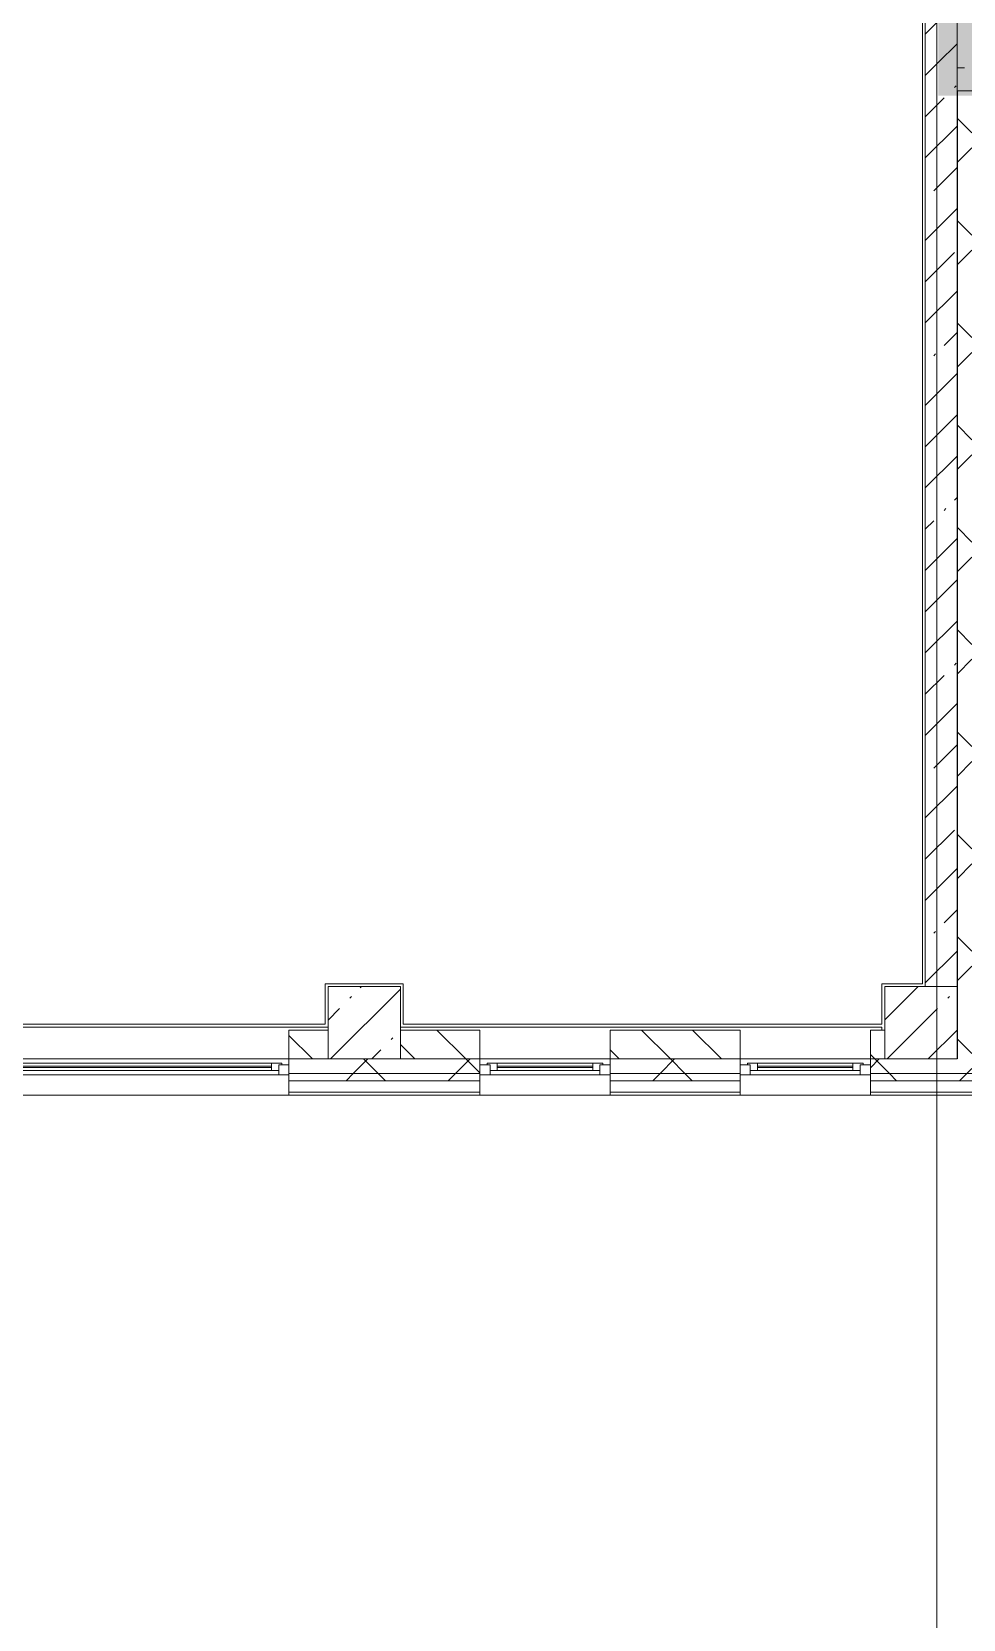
# Model space of a CAD drawing. Header units: millimetres. Extents: x 81469 to 281789, y -8553 to 29000.
# Drawn here: x 230906 to 237348, y -323 to 10650 of the extents above; entities that cross this region are included whole.
import ezdxf

# ---------------------------------------------------------------- set-up
doc = ezdxf.new("R2010")
doc.units = ezdxf.units.MM
doc.linetypes.add('200_ШТРИХ__ш1_п0_6_', pattern=[160, 100, -60])
doc.linetypes.add('Осевая', pattern=[3175, 635, -476.25, 1587.5, -476.25])
doc.layers.add('A-DETL-GENF-2', color=7, linetype='Continuous', lineweight=9, true_color=0xc0c0c0, transparency=0.4)
for name, color, linetype, lineweight in [('A-DETL-MBND', 7, '200_ШТРИХ__ш1_п0_6_', 9), ('A-GLAZ-3', 7, 'Continuous', 5), ('A-WALL', 7, 'Continuous', 9), ('A-WALL-4', 7, 'Continuous', 5), ('I-WALL-2', 7, 'Continuous', 5), ('S-COLS-1', 7, 'Continuous', 5), ('Оси', 7, 'Continuous', 9), ('Оси-2', 7, 'Осевая', 9)]:
    doc.layers.add(name, color=color, linetype=linetype, lineweight=lineweight)
doc.layers.add('A-FLOR-3', color=7, linetype='Continuous', lineweight=5, true_color=0xaaaaaa)
doc.layers.add('A-WALL-5', color=7, linetype='Continuous', lineweight=5, true_color=0x737373)
pattern_1 = [(45, (152605.2, 0), (-353.5534, 353.5534), []), (135, (152605.2, 0), (-353.5534, -353.5534), [])]
pattern_2 = [(45, (152605.2, 0), (-285.1231, 285.1231), []), (45, (152890.3, 0), (-285.1231, 285.1231), [504.031, -100.806, 16.764, -84.042])]

# ---------------------------------------------------------------- blocks, each defined once
blk = doc.blocks.new('BSC_Колонна _Прямоугольная - 500х500-V18-3_5_3_птичка')
at = {"layer": 'S-COLS-1'}
h = blk.add_hatch(dxfattribs=at)
h.set_pattern_fill('FP_49', color=256, style=0, pattern_type=2)
h.set_pattern_definition([(45, (-80600, -3800), (-285.1231, 285.1231), []), (45, (-80314.88, -3800), (-285.1231, 285.1231), [504.031, -100.806, 16.764, -84.042])])
h.paths.add_polyline_path([(-250, -250), (250, -250), (250, 250), (-250, 250)])
for p, q in [((250, 250), (-250, 250)), ((-250, 250), (-250, -250)), ((250, -250), (250, 250)), ((-250, -250), (250, -250))]:
    blk.add_line(p, q, dxfattribs=at)
blk = doc.blocks.new('120_Окно_СКБ_2Ст - 120_Окно_СКБ_2Ст 3000х2500 _мал_створка слева_-22809161-3_5_3_птичка')
at = {"layer": 'A-GLAZ-3'}
for p, q in [((-1500, -75), (-1500, -5)), ((-1500, -5), (-1430, -5)), ((1500, -5), (-1500, -5)), ((-1430, -75), (-1500, -75)), ((-1500, -75), (-1450, -75)), ((-1430, -75), (-1450, -75)), ((-1450, -75), (-1450, -85)), ((-1450, -85), (620, -85)), ((620, -85), (-1450, -85)), ((-1430, -5), (-1430, -75)), ((600, -35), (-1430, -35)), ((-1430, -35), (-1430, -75)), ((-1380, -85), (-1380, -35)), ((-1380, -55), (550, -55)), ((550, -65), (-1380, -65)), ((550, -85), (550, -35)), ((600, -75), (600, -5)), ((600, -5), (670, -5)), ((600, -75), (600, -35)), ((670, -75), (600, -75)), ((620, -75), (600, -75)), ((620, -75), (650, -75)), ((620, -85), (620, -75)), ((670, -75), (650, -75)), ((650, -75), (650, -85)), ((650, -85), (1450, -85)), ((1450, -85), (650, -85)), ((670, -5), (670, -75)), ((1430, -35), (670, -35)), ((670, -35), (670, -75)), ((720, -85), (720, -35)), ((720, -55), (1380, -55)), ((1380, -65), (720, -65)), ((1380, -85), (1380, -35)), ((1430, -75), (1430, -5)), ((1430, -5), (1500, -5)), ((1430, -75), (1430, -35)), ((1500, -75), (1430, -75)), ((1450, -75), (1430, -75)), ((1450, -75), (1500, -75)), ((1450, -85), (1450, -75)), ((1500, -5), (1500, -75))]:
    blk.add_line(p, q, dxfattribs=at)
blk = doc.blocks.new('120_Окно_СКБ_1Ст - 120_Окно_СКБ_1Ст 900х2500_h_-19906774-3_5_3_птичка')
at = {"layer": 'A-GLAZ-3'}
for p, q in [((-450, -75), (-450, -5)), ((-450, -5), (-380, -5)), ((450, -5), (-450, -5)), ((-380, -75), (-450, -75)), ((-450, -75), (-400, -75)), ((-380, -75), (-400, -75)), ((-400, -75), (-400, -85)), ((-400, -85), (400, -85)), ((400, -85), (-400, -85)), ((-380, -5), (-380, -75)), ((380, -35), (-380, -35)), ((-380, -35), (-380, -75)), ((-330, -85), (-330, -35)), ((-330, -55), (330, -55)), ((330, -65), (-330, -65)), ((330, -85), (330, -35)), ((380, -75), (380, -5)), ((380, -5), (450, -5)), ((380, -75), (380, -35)), ((450, -75), (380, -75)), ((400, -75), (380, -75)), ((400, -75), (450, -75)), ((400, -85), (400, -75)), ((450, -5), (450, -75))]:
    blk.add_line(p, q, dxfattribs=at)
blk = doc.blocks.new('BSC_Колонна _Прямоугольная - 500х500-V129-3_5_3_птичка')
at = {"layer": 'S-COLS-1'}
h = blk.add_hatch(dxfattribs=at)
h.set_pattern_fill('FP_130', color=256, style=0, pattern_type=2)
h.set_pattern_definition([(45, (-84450, -3800), (-285.1231, 285.1231), []), (45, (-84164.88, -3800), (-285.1231, 285.1231), [504.031, -100.806, 16.764, -84.042])])
h.paths.add_polyline_path([(-250, -250), (250, -250), (250, 250), (-250, 250), (-250, -99)])
for p, q in [((250, 250), (-250, 250)), ((-250, 250), (-250, -250)), ((250, -250), (250, 250)), ((-250, -250), (250, -250))]:
    blk.add_line(p, q, dxfattribs=at)

msp = doc.modelspace()

# ---------------------------------------------------------------- hatches: boundary and pattern name
at = {"layer": 'A-DETL-GENF-2'}
msp.add_hatch(color=256, dxfattribs=at).paths.add_polyline_path([(277838.2, -258), (277838.2, 21479), (245938.2, 21479), (245938.2, 27379), (237175.2, 27379), (237175.2, 10208.3), (241815.2, 10208.3), (241815.2, -258), (276592.8, -258)])
at = {"layer": 'A-WALL-4'}
h = msp.add_hatch(dxfattribs=at)
h.set_pattern_fill('FP_60', color=256, style=0, pattern_type=2)
h.set_pattern_definition(pattern_1)
h.paths.add_polyline_path([(237306.8, 10208.3), (237406.8, 10208.3), (237406.8, 10242), (237306.8, 10242)])
h = msp.add_hatch(dxfattribs=at)
h.set_pattern_fill('FP_60', color=256, style=0, pattern_type=2)
h.set_pattern_definition(pattern_1)
h.paths.add_polyline_path([(237406.8, 3450), (237406.3, 10208.3), (237306.8, 10208.3), (237306.8, 3450)])
h = msp.add_hatch(dxfattribs=at)
h.set_pattern_fill('FP_58', color=256, style=0, pattern_type=2)
h.set_pattern_definition([(135, (152605.18, 0), (-176.7767, -176.7767), [])])
h.paths.add_polyline_path([(236705.2, 3550), (236805.2, 3550), (236805.2, 3750), (236705.2, 3750), (236705.2, 3701.2)])
h.paths.add_polyline_path([(235575.8, 3550), (235805.2, 3550), (235805.2, 3750), (234905.2, 3750), (234905.2, 3550)])
h.paths.add_polyline_path([(232685.2, 3550), (232955.2, 3550), (232955.2, 3750), (232685.2, 3750)])
h.paths.add_polyline_path([(229050.4, 3550), (229685.2, 3550), (229685.2, 3750), (228585.2, 3750), (228585.2, 3550)])
h.paths.add_polyline_path([(233455.2, 3550), (234005.2, 3550), (234005.2, 3750), (233455.2, 3750), (233455.2, 3666.7)])
h = msp.add_hatch(dxfattribs=at)
h.set_pattern_fill('FP_60', color=256, style=0, pattern_type=2)
h.set_pattern_definition(pattern_1)
h.paths.add_polyline_path([(237306.8, 3450), (237305.2, 3550), (236705.2, 3550), (236705.2, 3450), (237305.2, 3450)])
h.paths.add_polyline_path([(229050.4, 3450), (229685.2, 3450), (229685.2, 3550), (228305.2, 3550), (228305.2, 3450), (228585.2, 3450)])
h.paths.add_polyline_path([(234905.2, 3450), (235805.2, 3450), (235805.2, 3550), (234905.2, 3550)])
h.paths.add_polyline_path([(234005.2, 3450), (234005.2, 3550), (232685.2, 3550), (232685.2, 3450), (233711.4, 3450)])
h = msp.add_hatch(dxfattribs=at)
h.set_pattern_fill('FP_60', color=256, style=0, pattern_type=2)
h.set_pattern_definition(pattern_1)
h.paths.add_polyline_path([(237406.8, 3400), (237406.8, 3450), (236705.2, 3450), (236705.2, 3400), (237306.8, 3400)])
h.paths.add_polyline_path([(229685.2, 3400), (229685.2, 3450), (228305.2, 3450), (228305.2, 3400), (229050.4, 3400)])
h.paths.add_polyline_path([(232685.2, 3400), (234005.2, 3400), (234005.2, 3450), (232685.2, 3450)])
h.paths.add_polyline_path([(235575.8, 3400), (235805.2, 3400), (235805.2, 3450), (234905.2, 3450), (234905.2, 3400)])
at = {"layer": 'I-WALL-2'}
h = msp.add_hatch(dxfattribs=at)
h.set_pattern_fill('FP_56', color=256, style=0, pattern_type=2)
h.set_pattern_definition(pattern_2)
h.paths.add_polyline_path([(237085.2, 4050), (237305.2, 4050), (237305.2, 10208.3), (237175.2, 10208.3), (237175.2, 15130), (237085.2, 15130), (237085.2, 4279.6)])
h = msp.add_hatch(dxfattribs=at)
h.set_pattern_fill('FP_56', color=256, style=0, pattern_type=2)
h.set_pattern_definition(pattern_2)
h.paths.add_polyline_path([(237175.2, 10208.3), (237305.2, 10208.3), (237305.2, 15130), (237175.2, 15130), (237175.2, 11221)])

# ---------------------------------------------------------------- linework, layer by layer
at = {"layer": 'A-DETL-MBND'}
msp.add_line((237305.2, 10400), (237355.2, 10400), dxfattribs=at)
at = {"layer": 'A-FLOR-3'}
for p, q in [((237065.2, 4070), (237065.2, 10879)), ((232935.2, 3791), (232935.2, 4070)), ((232935.2, 4070), (233475.2, 4070)), ((233475.2, 4070), (233475.2, 3790)), ((236785.2, 3790), (236785.2, 4070)), ((236785.2, 4070), (237065.2, 4070)), ((228600.2, 3791), (232935.2, 3791)), ((233475.2, 3790), (236785.2, 3790))]:
    msp.add_line(p, q, dxfattribs=at)
at = {"layer": 'A-WALL'}
for p, q in [((232955.2, 3550), (232685.2, 3550)), ((234005.2, 3550), (233455.2, 3550)), ((235805.2, 3550), (234905.2, 3550)), ((236805.2, 3550), (236705.2, 3550)), ((232685.2, 3450), (234005.2, 3450)), ((234905.2, 3450), (235805.2, 3450)), ((236705.2, 3450), (237406.8, 3450)), ((232685.2, 3400), (234005.2, 3400)), ((232685.2, 3320), (234005.2, 3320)), ((234905.2, 3400), (235805.2, 3400)), ((234905.2, 3320), (235805.2, 3320)), ((236705.2, 3400), (237456.8, 3400)), ((236705.2, 3320), (237536.8, 3320))]:
    msp.add_line(p, q, dxfattribs=at)
at = {"layer": 'A-WALL-4'}
for p, q in [((237306.8, 10242), (237306.8, 3550)), ((232685.2, 3750), (232685.2, 3300)), ((232955.2, 3750), (232685.2, 3750)), ((234005.2, 3750), (233455.2, 3750)), ((234005.2, 3300), (234005.2, 3750)), ((234905.2, 3750), (234905.2, 3300)), ((235805.2, 3750), (234905.2, 3750)), ((235805.2, 3300), (235805.2, 3750)), ((236705.2, 3750), (236705.2, 3300)), ((236805.2, 3750), (236705.2, 3750)), ((229685.2, 3550), (232685.2, 3550)), ((234005.2, 3550), (234905.2, 3550)), ((235805.2, 3550), (236705.2, 3550)), ((237556.8, 3300), (228463.2, 3300))]:
    msp.add_line(p, q, dxfattribs=at)
at = {"layer": 'A-WALL-5'}
msp.add_line((237556.8, 10242), (237306.8, 10242), dxfattribs=at)
at = {"layer": 'I-WALL-2'}
for p, q in [((237305.2, 4050), (237305.2, 15130)), ((237085.2, 10900), (237085.2, 4050)), ((228605.2, 3770), (232955.2, 3770)), ((233455.2, 3770), (236785.2, 3770)), ((236785.2, 3750), (236785.2, 3770)), ((232685.2, 3550), (229685.2, 3550)), ((234905.2, 3550), (234005.2, 3550)), ((236705.2, 3550), (235805.2, 3550))]:
    msp.add_line(p, q, dxfattribs=at)
at = {"layer": 'Оси'}
for p, q in [((237165.2, 10029.8), (237165.2, 21915.1)), ((237165.2, -1906.3), (237165.2, 9979))]:
    msp.add_line(p, q, dxfattribs=at)
at = {"layer": 'Оси-2'}
msp.add_line((237165.2, 9979), (237165.2, 10029.8), dxfattribs=at)

# ---------------------------------------------------------------- block references
at = {"layer": 'A-GLAZ-3', "rotation": 180}
for name, p in [('120_Окно_СКБ_2Ст - 120_Окно_СКБ_2Ст 3000х2500 _мал_створка слева_-22809161-3_5_3_птичка', (231185.2, 3435)), ('120_Окно_СКБ_1Ст - 120_Окно_СКБ_1Ст 900х2500_h_-19906774-3_5_3_птичка', (234455.2, 3435)), ('120_Окно_СКБ_1Ст - 120_Окно_СКБ_1Ст 900х2500_h_-19906774-3_5_3_птичка', (236255.2, 3435))]:
    msp.add_blockref(name, p, dxfattribs=at)
at = {"layer": 'S-COLS-1'}
for name, p in [('BSC_Колонна _Прямоугольная - 500х500-V18-3_5_3_птичка', (233205.2, 3800)), ('BSC_Колонна _Прямоугольная - 500х500-V129-3_5_3_птичка', (237055.2, 3800))]:
    msp.add_blockref(name, p, dxfattribs=at)

doc.saveas('drawing.dxf')
